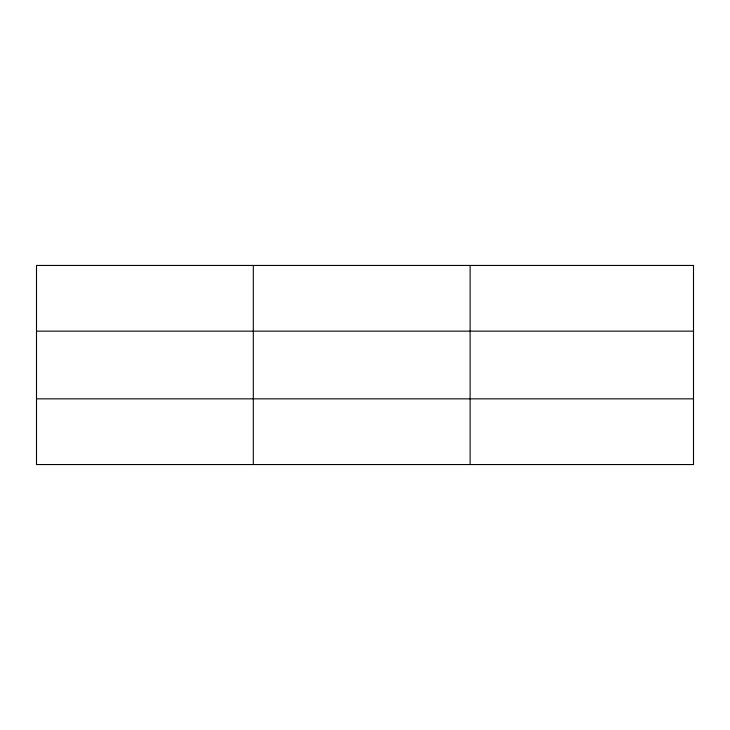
<?xml version="1.0" encoding="UTF-8"?>
<svg xmlns="http://www.w3.org/2000/svg" width="730" height="730" viewBox="0 0 730 730"><rect width="100%" height="100%" fill="white"/><g stroke="black" fill="none" stroke-linecap="round" stroke-linejoin="round"><path stroke-width="1.09" d="M253.31 464.554L253.31 265.446M470.12 464.554L470.12 265.446M36.5 331.155L693.5 331.155M36.5 398.845L693.5 398.845M693.5 451.414L693.5 464.554L36.5 464.554L36.5 265.446L693.5 265.446L693.5 451.414"/></g></svg>
